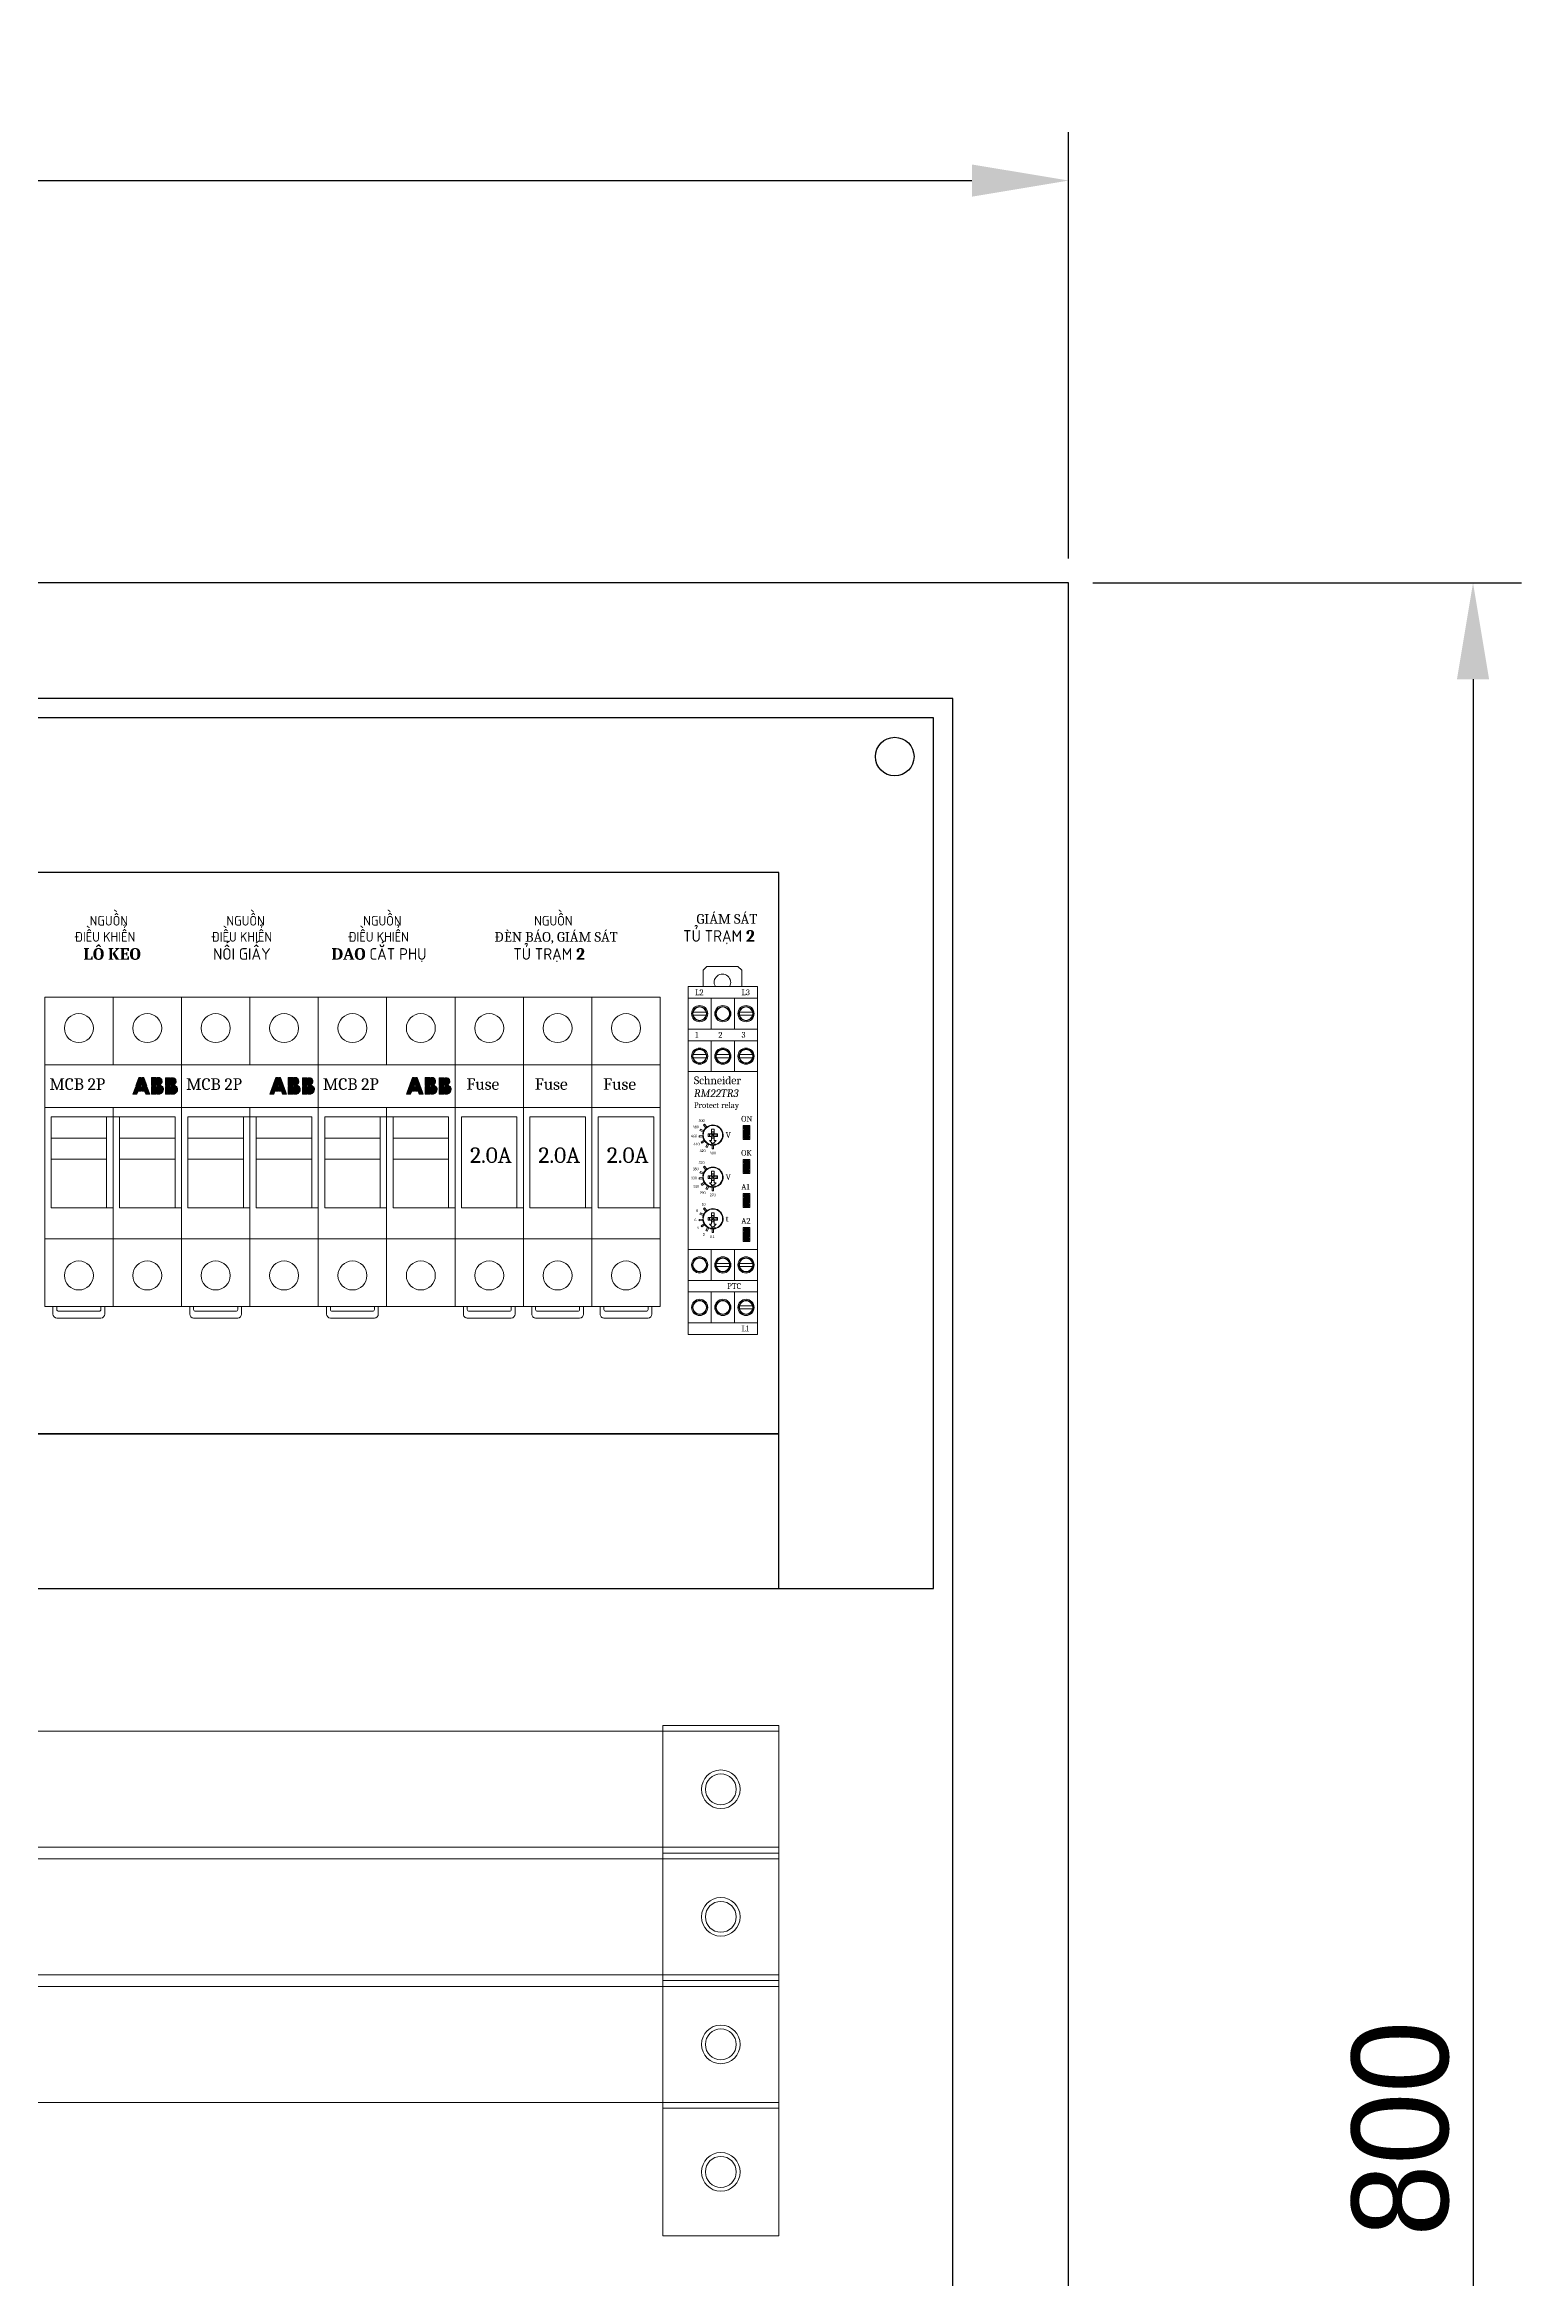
# Model space of a CAD drawing. Extents: x 223136 to 348136, y -32544 to -4064.
# Drawn here: x 240096 to 240478, y -30849 to -30271 of the extents above; entities that cross this region are included whole.
import ezdxf

# ---------------------------------------------------------------- set-up
doc = ezdxf.new("R2010")
doc.units = 0
doc.header["$LTSCALE"] = 20
doc.header["$MEASUREMENT"] = 0
for name, color, linetype, lineweight in [('busbar support', 7, 'Continuous', 13), ('EPLAN100', 7, 'Continuous', 25), ('Ghi Chu', 7, 'Continuous', 13), ('kich thuoc', 140, 'Continuous', 0)]:
    doc.layers.add(name, color=color, linetype=linetype, lineweight=lineweight)
doc.layers.add('PDF_Geometry', color=7, linetype='Continuous')
doc.layers.add('WirringDuct', color=130, linetype='Continuous')
doc.styles.add('Chu_10', font='Cambria.ttf', dxfattribs={"height": 10})
doc.dimstyles.get("Standard").update_dxf_attribs({"dimtxt": 0.18, "dimasz": 0.18, "dimexe": 0.18, "dimexo": 0.0625, "dimgap": 0.09, "dimtad": 0, "dimtih": 1, "dimtoh": 1, "dimdec": 4, "dimzin": 0, "dimdsep": 46, "dimtxsty": 'Standard', "dimcen": 0.09, "dimadec": 0, "dimazin": 0, "dimtfac": 1, "dimtdec": 4, "dimtofl": 0, "dimtmove": 0, "dimatfit": 3, "dimfxl": 0, "dimtolj": 1, "dimtzin": 0, "dimarcsym": 0})

# ---------------------------------------------------------------- blocks, each defined once
blk = doc.blocks.new('MCB-2P')
at = {"layer": 'EPLAN100', "linetype": 'Continuous', "lineweight": 13, "ltscale": 8}
for points in [[(-2967.76, 1259.82), (-2966.98, 1261.88), (-2966.48, 1261.88), (-2966.48, 1259.82)], [(-2964.97, 1259.82), (-2965.74, 1261.88), (-2966.25, 1261.88), (-2966.25, 1259.82)], [(-2963.73, 1261.88), (-2962.49, 1261.88), (-2962.49, 1259.82), (-2963.73, 1259.82)], [(-2961.13, 1259.82), (-2962.27, 1259.82), (-2962.27, 1261.88), (-2961.65, 1261.88), (-2961.42, 1261.77), (-2961.21, 1261.57), (-2961.09, 1261.36), (-2961.05, 1261.24), (-2961.01, 1260.99), (-2961.01, 1260.74), (-2961.13, 1260.46), (-2961.3, 1260.29), (-2961.42, 1260.21), (-2961.42, 1260), (-2961.3, 1259.92)], [(-2960.08, 1261.87), (-2958.84, 1261.87), (-2958.84, 1259.81), (-2960.08, 1259.81)], [(-2957.48, 1259.81), (-2958.62, 1259.81), (-2958.62, 1261.87), (-2958, 1261.87), (-2957.77, 1261.77), (-2957.57, 1261.57), (-2957.44, 1261.36), (-2957.4, 1261.24), (-2957.36, 1260.99), (-2957.36, 1260.74), (-2957.48, 1260.45), (-2957.65, 1260.29), (-2957.77, 1260.21), (-2957.77, 1260), (-2957.65, 1259.92)], [(-2968.54, 1257.57), (-2967.82, 1259.63), (-2966.48, 1259.63), (-2966.48, 1258.4), (-2967.2, 1258.4), (-2967.51, 1257.57)], [(-2964.19, 1257.57), (-2964.91, 1259.63), (-2966.25, 1259.63), (-2966.25, 1258.4), (-2965.53, 1258.4), (-2965.22, 1257.57)], [(-2963.73, 1257.57), (-2963.73, 1259.63), (-2962.49, 1259.63), (-2962.49, 1257.57)], [(-2962.27, 1259.63), (-2962.27, 1257.57), (-2961.54, 1257.57), (-2961.21, 1257.76), (-2960.97, 1258.01), (-2960.8, 1258.25), (-2960.68, 1258.5), (-2960.64, 1258.79), (-2960.64, 1259.12), (-2960.72, 1259.37), (-2960.8, 1259.53), (-2960.93, 1259.63)], [(-2960.08, 1257.57), (-2960.08, 1259.63), (-2958.84, 1259.63), (-2958.84, 1257.57)], [(-2958.62, 1259.63), (-2958.62, 1257.57), (-2957.89, 1257.57), (-2957.57, 1257.76), (-2957.32, 1258), (-2957.15, 1258.25), (-2957.03, 1258.5), (-2956.99, 1258.79), (-2956.99, 1259.12), (-2957.07, 1259.36), (-2957.15, 1259.53), (-2957.28, 1259.63)]]:
    blk.add_hatch(color=1, dxfattribs=at).paths.add_polyline_path(points, flags=0)
at = {"lineweight": 15}
for p, q in [((-2991.38, 1282.69), (-2991.38, 1202.69)), ((-2973.68, 1282.69), (-2991.38, 1282.69)), ((-2955.98, 1282.69), (-2973.68, 1282.69)), ((-2955.98, 1282.69), (-2955.98, 1202.69)), ((-2991.38, 1202.69), (-2973.68, 1202.69)), ((-2973.68, 1202.69), (-2955.98, 1202.69))]:
    blk.add_line(p, q, dxfattribs=at)
at = {"lineweight": 5}
for p, q in [((-2973.68, 1282.69), (-2973.68, 1265.19)), ((-2991.38, 1265.19), (-2973.68, 1265.19)), ((-2991.38, 1265.19), (-2973.68, 1265.19)), ((-2973.68, 1265.19), (-2955.98, 1265.19)), ((-2973.68, 1265.19), (-2955.98, 1265.19)), ((-2991.38, 1254.19), (-2973.68, 1254.19)), ((-2989.71, 1251.75), (-2989.71, 1228.19)), ((-2989.71, 1251.75), (-2957.65, 1251.75)), ((-2975.35, 1251.75), (-2975.35, 1228.19)), ((-2973.68, 1254.19), (-2973.68, 1229.19)), ((-2973.68, 1254.19), (-2955.98, 1254.19)), ((-2972.01, 1251.75), (-2972.01, 1228.19)), ((-2957.65, 1251.75), (-2957.65, 1228.19)), ((-2989.71, 1246.25), (-2975.35, 1246.25)), ((-2972.01, 1246.25), (-2957.65, 1246.25)), ((-2989.71, 1240.75), (-2975.35, 1240.75)), ((-2972.01, 1240.75), (-2957.65, 1240.75)), ((-2989.71, 1228.19), (-2973.68, 1228.19)), ((-2973.68, 1229.19), (-2973.68, 1202.69)), ((-2972.01, 1228.19), (-2955.98, 1228.19)), ((-2991.38, 1220.19), (-2973.68, 1220.19)), ((-2973.68, 1220.19), (-2955.98, 1220.19)), ((-2989.23, 1202.69), (-2989.23, 1200.69)), ((-2988.23, 1202.69), (-2988.23, 1201.93)), ((-2976.83, 1202.69), (-2976.83, 1201.93)), ((-2975.83, 1202.69), (-2975.83, 1200.69)), ((-2976.83, 1199.69), (-2988.23, 1199.69)), ((-2977.33, 1201.43), (-2987.73, 1201.43))]:
    blk.add_line(p, q, dxfattribs=at)
for centre in [(-2982.53, 1274.69), (-2964.83, 1274.69), (-2982.53, 1210.69), (-2964.83, 1210.69)]:
    blk.add_circle(centre, 3.75, dxfattribs=at)
for centre, radius, start, end in [((-2988.23, 1200.69), 1, 180, 270), ((-2987.73, 1201.93), 0.5, 180, 270), ((-2977.33, 1201.93), 0.5, 270, 0), ((-2976.83, 1200.69), 1, 270, 0)]:
    blk.add_arc(centre, radius, start, end, dxfattribs=at)
at = {"layer": 'EPLAN100', "color": 1, "linetype": 'Continuous', "lineweight": 13, "ltscale": 8}
for points in [[(-2967.76, 1259.82), (-2966.98, 1261.88), (-2966.48, 1261.88), (-2966.48, 1259.82)], [(-2964.97, 1259.82), (-2965.74, 1261.88), (-2966.25, 1261.88), (-2966.25, 1259.82)], [(-2963.73, 1261.88), (-2962.49, 1261.88), (-2962.49, 1259.82), (-2963.73, 1259.82)], [(-2961.13, 1259.82), (-2962.27, 1259.82), (-2962.27, 1261.88), (-2961.65, 1261.88), (-2961.42, 1261.77), (-2961.21, 1261.57), (-2961.09, 1261.36), (-2961.05, 1261.24), (-2961.01, 1260.99), (-2961.01, 1260.74), (-2961.13, 1260.46), (-2961.3, 1260.29), (-2961.42, 1260.21), (-2961.42, 1260), (-2961.3, 1259.92)], [(-2960.08, 1261.87), (-2958.84, 1261.87), (-2958.84, 1259.81), (-2960.08, 1259.81)], [(-2957.48, 1259.81), (-2958.62, 1259.81), (-2958.62, 1261.87), (-2958, 1261.87), (-2957.77, 1261.77), (-2957.57, 1261.57), (-2957.44, 1261.36), (-2957.4, 1261.24), (-2957.36, 1260.99), (-2957.36, 1260.74), (-2957.48, 1260.45), (-2957.65, 1260.29), (-2957.77, 1260.21), (-2957.77, 1260), (-2957.65, 1259.92)], [(-2968.54, 1257.57), (-2967.82, 1259.63), (-2966.48, 1259.63), (-2966.48, 1258.4), (-2967.2, 1258.4), (-2967.51, 1257.57)], [(-2964.19, 1257.57), (-2964.91, 1259.63), (-2966.25, 1259.63), (-2966.25, 1258.4), (-2965.53, 1258.4), (-2965.22, 1257.57)], [(-2963.73, 1257.57), (-2963.73, 1259.63), (-2962.49, 1259.63), (-2962.49, 1257.57)], [(-2962.27, 1259.63), (-2962.27, 1257.57), (-2961.54, 1257.57), (-2961.21, 1257.76), (-2960.97, 1258.01), (-2960.8, 1258.25), (-2960.68, 1258.5), (-2960.64, 1258.79), (-2960.64, 1259.12), (-2960.72, 1259.37), (-2960.8, 1259.53), (-2960.93, 1259.63)], [(-2960.08, 1257.57), (-2960.08, 1259.63), (-2958.84, 1259.63), (-2958.84, 1257.57)], [(-2958.62, 1259.63), (-2958.62, 1257.57), (-2957.89, 1257.57), (-2957.57, 1257.76), (-2957.32, 1258), (-2957.15, 1258.25), (-2957.03, 1258.5), (-2956.99, 1258.79), (-2956.99, 1259.12), (-2957.07, 1259.36), (-2957.15, 1259.53), (-2957.28, 1259.63)]]:
    blk.add_lwpolyline(points, close=True, dxfattribs=at)
at = {"lineweight": 5, "insert": (-2990.18, 1261.71), "char_height": 3, "attachment_point": 1}
blk.add_mtext_dynamic_manual_height_columns('{\\fCambria|b0|i0|c163|p18;MCB 2P}', width=32.3209, gutter_width=1, heights=[0], dxfattribs=at)
blk = doc.blocks.new('fuse20a')
at = {"lineweight": 0}
for p, q in [((0, 17.7), (28.5, 17.7)), ((0, 17.7), (0, 0)), ((17.5, 0), (17.5, 17.7)), ((17.5, 0), (17.5, 17.7)), ((28.5, 17.7), (62.5, 17.7)), ((28.5, 0), (28.5, 17.7)), ((54.5, 1.67), (54.5, 17.7)), ((60.5, 17.7), (80, 17.7)), ((62.5, 0), (62.5, 17.7)), ((80, 0), (80, 17.7)), ((30.94, 16.03), (54.5, 16.03)), ((30.94, 1.67), (30.94, 16.03)), ((80, 15.55), (82, 15.55)), ((80, 14.55), (80.76, 14.55)), ((81.26, 14.05), (81.26, 3.65)), ((83, 14.55), (83, 3.15)), ((0, 0), (28.5, 0)), ((28.5, 0), (53.5, 0)), ((30.94, 1.67), (54.5, 1.67)), ((53.5, 0), (80, 0)), ((80, 3.15), (80.76, 3.15)), ((80, 2.15), (82, 2.15))]:
    blk.add_line(p, q, dxfattribs=at)
for centre in [(8, 8.85), (72, 8.85)]:
    blk.add_circle(centre, 3.75, dxfattribs=at)
for centre, radius, start, end in [((80.76, 14.05), 0.5, 0, 90), ((82, 14.55), 1, 0, 90), ((80.76, 3.65), 0.5, 270, 0), ((82, 3.15), 1, 270, 0)]:
    blk.add_arc(centre, radius, start, end, dxfattribs=at)
at = {"lineweight": 0, "attachment_point": 1, "rotation": 90}
for s, heights, insert, char_height in [('{\\fCambria|b0|i0|c163|p18;2.0A}', [4.08], (38.86, 3.89), 4), ('{\\fCambria|b0|i0|c163|p18;Fuse}', [0], (20.96, 2.95), 3)]:
    blk.add_mtext_dynamic_manual_height_columns(s, width=13.3658, gutter_width=1, heights=heights, dxfattribs=dict(at, insert=insert, char_height=char_height))
blk = doc.blocks.new('*D64')
at = {"color": 0, "lineweight": -2, "transparency": 16777216}
for p, q in [((239760.5, -30403.75), (239760.5, -30293.45)), ((240360.5, -30403.75), (240360.5, -30293.45)), ((239785.5, -30305.95), (240335.5, -30305.95))]:
    blk.add_line(p, q, dxfattribs=at)
at = {"color": 0, "transparency": 16777216}
for points in [[(239785.5, -30301.79), (239785.5, -30310.12), (239760.5, -30305.95)], [(240335.5, -30301.79), (240335.5, -30310.12), (240360.5, -30305.95)]]:
    blk.add_solid(points, dxfattribs=at)
at = {"layer": 'Defpoints', "color": 0, "transparency": 16777216}
for p in [(240360.5, -30305.95), (239760.5, -30410), (240360.5, -30410)]:
    blk.add_point(p, dxfattribs=at)
at = {"color": 0, "transparency": 16777216, "insert": (240060.5, -30287.2), "char_height": 25, "attachment_point": 5}
blk.add_mtext('600', dxfattribs=at)
blk = doc.blocks.new('*D65')
at = {"color": 0, "lineweight": -2, "transparency": 16777216}
for p, q in [((240366.75, -30410), (240477.67, -30410)), ((240465.17, -30435), (240465.17, -31185)), ((240366.75, -31210), (240477.67, -31210))]:
    blk.add_line(p, q, dxfattribs=at)
at = {"color": 0, "transparency": 16777216}
for points in [[(240461, -30435), (240469.33, -30435), (240465.17, -30410)], [(240461, -31185), (240469.33, -31185), (240465.17, -31210)]]:
    blk.add_solid(points, dxfattribs=at)
at = {"layer": 'Defpoints', "color": 0, "transparency": 16777216}
for p in [(240360.5, -30410), (240360.5, -31210), (240465.17, -31210)]:
    blk.add_point(p, dxfattribs=at)
at = {"color": 0, "transparency": 16777216, "insert": (240446.42, -30810), "char_height": 25, "attachment_point": 5, "rotation": 90}
blk.add_mtext('800', dxfattribs=at)
blk = doc.blocks.new('CT2-30_T')
at = {"lineweight": 5}
for p, q in [((33, 0), (33, -30)), ((66, 0), (66, -30)), ((99, 0), (99, -30))]:
    blk.add_line(p, q, dxfattribs=at)
blk.add_lwpolyline([(0, -30), (132, -30), (132, 0), (0, 0)], close=True, dxfattribs=at)
for centre, radius in [((16.5, -15), 5), ((16.5, -15), 4), ((49.5, -15), 5), ((49.5, -15), 4), ((82.5, -15), 5), ((82.5, -15), 4), ((115.5, -15), 5), ((115.5, -15), 4)]:
    blk.add_circle(centre, radius, dxfattribs=at)

msp = doc.modelspace()

# ---------------------------------------------------------------- hatches: boundary and pattern name
at = {"lineweight": 5, "true_color": 0xcd2027}
h = msp.add_hatch(color=242, dxfattribs=at)
h.dxf.hatch_style = 1
h.paths.add_polyline_path([(240277.738, -30550.653), (240276.535, -30550.653), (240276.535, -30551.195), (240277.738, -30552.902)])
at = {"lineweight": 5}
h = msp.add_hatch(color=7, dxfattribs=at)
h.dxf.hatch_style = 1
h.paths.add_polyline_path([(240277.738, -30553.833), (240277.738, -30553.291), (240276.535, -30551.584), (240276.535, -30553.833)])
at = {"lineweight": 5, "true_color": 0xcd2027}
h = msp.add_hatch(color=242, dxfattribs=at)
h.dxf.hatch_style = 1
h.paths.add_polyline_path([(240277.738, -30559.453), (240276.535, -30559.453), (240276.535, -30559.995), (240277.738, -30561.702)])
at = {"lineweight": 5}
h = msp.add_hatch(color=7, dxfattribs=at)
h.dxf.hatch_style = 1
h.paths.add_polyline_path([(240277.738, -30562.633), (240277.738, -30562.091), (240276.535, -30560.384), (240276.535, -30562.633)])
at = {"lineweight": 5, "true_color": 0xcd2027}
h = msp.add_hatch(color=242, dxfattribs=at)
h.dxf.hatch_style = 1
h.paths.add_polyline_path([(240277.738, -30568.253), (240276.535, -30568.253), (240276.535, -30568.795), (240277.738, -30570.502)])
at = {"lineweight": 5}
h = msp.add_hatch(color=7, dxfattribs=at)
h.dxf.hatch_style = 1
h.paths.add_polyline_path([(240277.738, -30571.433), (240277.738, -30570.891), (240276.535, -30569.184), (240276.535, -30571.433)])
at = {"lineweight": 5, "true_color": 0xcd2027}
h = msp.add_hatch(color=242, dxfattribs=at)
h.dxf.hatch_style = 1
h.paths.add_polyline_path([(240277.738, -30577.053), (240276.535, -30577.053), (240276.535, -30577.595), (240277.738, -30579.302)])
at = {"lineweight": 5}
h = msp.add_hatch(color=7, dxfattribs=at)
h.dxf.hatch_style = 1
h.paths.add_polyline_path([(240277.738, -30580.233), (240277.738, -30579.691), (240276.535, -30577.984), (240276.535, -30580.233)])

# ---------------------------------------------------------------- linework, layer by layer
at = {"linetype": 'ByBlock', "lineweight": 5}
for p, q in [((240262.02, -30514.506), (240280.02, -30514.506)), ((240262.02, -30517.506), (240280.02, -30517.506)), ((240268.02, -30525.506), (240268.02, -30517.506)), ((240274.02, -30525.506), (240274.02, -30517.506)), ((240262.02, -30525.506), (240280.02, -30525.506)), ((240262.02, -30528.506), (240280.02, -30528.506)), ((240268.02, -30536.506), (240268.02, -30528.506)), ((240274.02, -30536.506), (240274.02, -30528.506)), ((240280.02, -30536.506), (240280.02, -30528.506)), ((240280.02, -30536.506), (240280.02, -30528.506)), ((240262.02, -30536.506), (240280.02, -30536.506)), ((240262.02, -30582.506), (240280.02, -30582.506)), ((240268.02, -30582.506), (240268.02, -30590.506)), ((240274.02, -30582.506), (240274.02, -30590.506)), ((240280.02, -30582.506), (240280.02, -30590.506)), ((240280.02, -30582.506), (240280.02, -30590.506)), ((240262.02, -30590.506), (240280.02, -30590.506)), ((240262.02, -30593.506), (240280.02, -30593.506)), ((240268.02, -30593.506), (240268.02, -30601.506)), ((240274.02, -30593.506), (240274.02, -30601.506)), ((240262.02, -30601.506), (240280.02, -30601.506)), ((240262.02, -30604.506), (240280.02, -30604.506))]:
    msp.add_line(p, q, dxfattribs=at)
at = {"color": 242, "true_color": 0xcd2027}
for points in [[(239760.5, -31210), (240360.5, -31210), (240360.5, -30410), (239760.5, -30410)], [(239790.5, -31180), (240330.5, -31180), (240330.5, -30440), (239790.5, -30440)]]:
    msp.add_lwpolyline(points, close=True, dxfattribs=at)
at = {"linetype": 'ByBlock', "lineweight": 5}
msp.add_lwpolyline([(240262.02, -30604.506), (240280.02, -30604.506), (240280.02, -30514.506), (240262.02, -30514.506)], close=True, dxfattribs=at)
at = {"linetype": 'ByBlock'}
msp.add_lwpolyline([(239835.5, -30670.201), (240285.5, -30670.201), (240285.5, -30630.201), (239835.5, -30630.201)], close=True, dxfattribs=at)
msp.add_circle((240315.5, -30455), 5)
at = {"layer": 'busbar support', "color": 1, "lineweight": 5, "ltscale": 0.6}
msp.add_lwpolyline([(239835.5, -30737.183), (240285.5, -30737.183), (240285.5, -30707.183), (239835.5, -30707.183)], close=True, dxfattribs=at)
at = {"layer": 'busbar support', "color": 2, "lineweight": 5, "ltscale": 0.6}
msp.add_lwpolyline([(239835.5, -30770.183), (240285.5, -30770.183), (240285.5, -30740.183), (239835.5, -30740.183)], close=True, dxfattribs=at)
at = {"layer": 'busbar support', "color": 5, "lineweight": 5, "ltscale": 0.6}
msp.add_lwpolyline([(239835.5, -30803.183), (240285.5, -30803.183), (240285.5, -30773.183), (239835.5, -30773.183)], close=True, dxfattribs=at)
at = {"layer": 'Ghi Chu', "color": 2, "linetype": 'Continuous', "lineweight": 5}
for p, q in [((240265.916, -30510.253), (240266.906, -30509.264)), ((240266.906, -30509.264), (240274.924, -30509.264)), ((240274.924, -30509.264), (240275.913, -30510.253)), ((240265.916, -30514.506), (240265.916, -30510.253)), ((240275.913, -30510.253), (240275.913, -30514.506))]:
    msp.add_line(p, q, dxfattribs=at)
at = {"layer": 'Ghi Chu', "color": 4, "linetype": 'Continuous', "lineweight": 5, "ltscale": 0.6}
for points in [[(240266.036, -30550.32), (240266.305, -30550.081), (240266.902, -30550.798), (240266.872, -30550.828), (240266.813, -30550.858), (240266.783, -30550.888), (240266.753, -30550.918), (240266.723, -30550.948), (240266.693, -30550.978), (240266.663, -30551.008), (240266.633, -30551.037)], [(240265.08, -30551.754), (240265.229, -30551.426), (240266.096, -30551.784), (240266.066, -30551.814), (240266.036, -30551.874), (240266.036, -30551.904), (240266.006, -30551.934), (240266.006, -30551.964), (240265.976, -30552.023), (240265.976, -30552.053), (240265.947, -30552.083)], [(240265.588, -30555.04), (240265.408, -30554.771), (240266.186, -30554.233), (240266.215, -30554.293), (240266.215, -30554.323), (240266.245, -30554.353), (240266.305, -30554.413), (240266.335, -30554.472), (240266.335, -30554.502), (240266.365, -30554.533)], [(240266.932, -30556.145), (240266.633, -30555.966), (240267.081, -30555.159), (240267.111, -30555.189), (240267.142, -30555.189), (240267.171, -30555.219), (240267.231, -30555.249), (240267.261, -30555.249), (240267.29, -30555.279), (240267.32, -30555.309), (240267.381, -30555.309)], [(240267.261, -30552.591), (240267.978, -30552.591), (240268.007, -30552.561), (240268.037, -30552.561), (240268.067, -30552.531), (240268.067, -30552.501), (240268.097, -30552.472), (240268.097, -30551.396), (240268.784, -30551.396), (240268.784, -30552.441), (240268.813, -30552.472), (240268.813, -30552.501), (240268.844, -30552.531), (240268.874, -30552.561), (240268.903, -30552.561), (240268.934, -30552.591), (240269.62, -30552.591), (240269.62, -30553.248), (240268.934, -30553.248), (240268.903, -30553.278), (240268.874, -30553.278), (240268.844, -30553.307), (240268.813, -30553.337), (240268.813, -30553.367), (240268.784, -30553.397), (240268.784, -30554.353), (240269.292, -30554.353), (240268.455, -30555.159), (240267.589, -30554.353), (240268.097, -30554.353), (240268.097, -30553.367), (240268.067, -30553.337), (240268.067, -30553.307), (240268.037, -30553.278), (240268.007, -30553.278), (240267.978, -30553.248), (240267.261, -30553.248)], [(240268.246, -30553.009), (240268.246, -30552.83), (240267.589, -30552.591), (240267.589, -30553.248)], [(240268.097, -30552.083), (240268.784, -30552.083), (240268.516, -30552.71), (240268.366, -30552.71)], [(240268.784, -30553.756), (240268.097, -30553.756), (240268.366, -30553.128), (240268.516, -30553.128)], [(240268.605, -30556.474), (240268.276, -30556.474), (240268.276, -30555.548), (240268.605, -30555.548)], [(240269.292, -30552.591), (240268.635, -30552.83), (240268.665, -30552.919), (240268.635, -30553.009), (240269.292, -30553.248)], [(240266.036, -30561.21), (240266.305, -30560.971), (240266.902, -30561.688), (240266.872, -30561.718), (240266.813, -30561.748), (240266.783, -30561.778), (240266.753, -30561.808), (240266.723, -30561.838), (240266.693, -30561.868), (240266.663, -30561.898), (240266.633, -30561.927)], [(240265.08, -30562.644), (240265.229, -30562.316), (240266.096, -30562.674), (240266.066, -30562.704), (240266.036, -30562.764), (240266.036, -30562.794), (240266.006, -30562.824), (240266.006, -30562.854), (240265.976, -30562.913), (240265.976, -30562.943), (240265.947, -30562.973)], [(240265.588, -30565.93), (240265.408, -30565.661), (240266.186, -30565.123), (240266.215, -30565.183), (240266.215, -30565.213), (240266.245, -30565.243), (240266.305, -30565.303), (240266.335, -30565.362), (240266.335, -30565.392), (240266.365, -30565.423)], [(240266.932, -30567.035), (240266.633, -30566.856), (240267.081, -30566.049), (240267.111, -30566.079), (240267.142, -30566.079), (240267.171, -30566.109), (240267.231, -30566.139), (240267.261, -30566.139), (240267.29, -30566.169), (240267.32, -30566.199), (240267.381, -30566.199)], [(240267.261, -30563.481), (240267.978, -30563.481), (240268.007, -30563.451), (240268.037, -30563.451), (240268.067, -30563.421), (240268.067, -30563.391), (240268.097, -30563.362), (240268.097, -30562.286), (240268.784, -30562.286), (240268.784, -30563.331), (240268.813, -30563.362), (240268.813, -30563.391), (240268.844, -30563.421), (240268.874, -30563.451), (240268.903, -30563.451), (240268.934, -30563.481), (240269.62, -30563.481), (240269.62, -30564.138), (240268.934, -30564.138), (240268.903, -30564.168), (240268.874, -30564.168), (240268.844, -30564.197), (240268.813, -30564.227), (240268.813, -30564.257), (240268.784, -30564.287), (240268.784, -30565.243), (240269.292, -30565.243), (240268.455, -30566.049), (240267.589, -30565.243), (240268.097, -30565.243), (240268.097, -30564.257), (240268.067, -30564.227), (240268.067, -30564.197), (240268.037, -30564.168), (240268.007, -30564.168), (240267.978, -30564.138), (240267.261, -30564.138)], [(240268.246, -30563.899), (240268.246, -30563.72), (240267.589, -30563.481), (240267.589, -30564.138)], [(240268.097, -30562.973), (240268.784, -30562.973), (240268.516, -30563.6), (240268.366, -30563.6)], [(240268.784, -30564.646), (240268.097, -30564.646), (240268.366, -30564.018), (240268.516, -30564.018)], [(240268.605, -30567.364), (240268.276, -30567.364), (240268.276, -30566.438), (240268.605, -30566.438)], [(240269.292, -30563.481), (240268.635, -30563.72), (240268.665, -30563.809), (240268.635, -30563.899), (240269.292, -30564.138)], [(240265.083, -30573.402), (240265.233, -30573.074), (240266.099, -30573.432), (240266.069, -30573.462), (240266.039, -30573.521), (240266.039, -30573.551), (240266.01, -30573.581), (240266.01, -30573.612), (240265.98, -30573.671), (240265.98, -30573.701), (240265.95, -30573.731)], [(240266.039, -30571.968), (240266.308, -30571.729), (240266.906, -30572.446), (240266.875, -30572.476), (240266.816, -30572.506), (240266.786, -30572.536), (240266.757, -30572.566), (240266.726, -30572.595), (240266.696, -30572.625), (240266.666, -30572.655), (240266.636, -30572.685)], [(240267.264, -30574.239), (240267.981, -30574.239), (240268.01, -30574.209), (240268.041, -30574.209), (240268.07, -30574.179), (240268.07, -30574.149), (240268.101, -30574.119), (240268.101, -30573.044), (240268.787, -30573.044), (240268.787, -30574.089), (240268.817, -30574.119), (240268.817, -30574.149), (240268.847, -30574.179), (240268.877, -30574.209), (240268.906, -30574.209), (240268.937, -30574.239), (240269.623, -30574.239), (240269.623, -30574.896), (240268.937, -30574.896), (240268.906, -30574.926), (240268.877, -30574.926), (240268.847, -30574.955), (240268.817, -30574.985), (240268.817, -30575.015), (240268.787, -30575.045), (240268.787, -30576.001), (240269.295, -30576.001), (240268.459, -30576.807), (240267.592, -30576.001), (240268.101, -30576.001), (240268.101, -30575.015), (240268.07, -30574.985), (240268.07, -30574.955), (240268.041, -30574.926), (240268.01, -30574.926), (240267.981, -30574.896), (240267.264, -30574.896)], [(240268.101, -30573.731), (240268.787, -30573.731), (240268.519, -30574.358), (240268.369, -30574.358)], [(240265.591, -30576.688), (240265.412, -30576.419), (240266.189, -30575.881), (240266.218, -30575.941), (240266.218, -30575.971), (240266.248, -30576.001), (240266.308, -30576.061), (240266.338, -30576.12), (240266.338, -30576.15), (240266.368, -30576.18)], [(240266.936, -30577.793), (240266.636, -30577.614), (240267.085, -30576.807), (240267.115, -30576.837), (240267.145, -30576.837), (240267.174, -30576.867), (240267.234, -30576.897), (240267.264, -30576.897), (240267.294, -30576.927), (240267.324, -30576.956), (240267.384, -30576.956)], [(240268.25, -30574.656), (240268.25, -30574.477), (240267.592, -30574.239), (240267.592, -30574.896)], [(240268.787, -30575.403), (240268.101, -30575.403), (240268.369, -30574.776), (240268.519, -30574.776)], [(240268.608, -30578.122), (240268.28, -30578.122), (240268.28, -30577.196), (240268.608, -30577.196)], [(240269.295, -30574.239), (240268.638, -30574.477), (240268.668, -30574.567), (240268.638, -30574.656), (240269.295, -30574.896)]]:
    msp.add_lwpolyline(points, close=True, dxfattribs=at)
for points in [[(240265.826, -30553.188), (240265.826, -30553.188), (240265.857, -30553.248), (240265.857, -30553.367), (240264.931, -30553.457), (240264.901, -30553.128), (240265.826, -30553.039)], [(240265.826, -30552.68), (240265.857, -30552.561), (240265.857, -30552.441), (240265.887, -30552.322), (240265.916, -30552.202), (240265.947, -30552.083)], [(240266.186, -30554.233), (240266.126, -30554.144), (240266.066, -30554.024), (240266.036, -30553.935), (240265.976, -30553.815), (240265.947, -30553.695), (240265.916, -30553.607), (240265.857, -30553.367)], [(240266.096, -30551.784), (240266.126, -30551.665), (240266.186, -30551.575), (240266.245, -30551.485), (240266.335, -30551.366), (240266.394, -30551.276), (240266.484, -30551.187), (240266.544, -30551.097), (240266.633, -30551.037)], [(240267.081, -30555.159), (240266.962, -30555.1), (240266.872, -30555.01), (240266.783, -30554.951), (240266.693, -30554.861), (240266.604, -30554.801), (240266.514, -30554.712), (240266.454, -30554.621), (240266.365, -30554.533)], [(240268.276, -30555.548), (240268.157, -30555.518), (240268.037, -30555.518), (240267.918, -30555.488), (240267.799, -30555.459), (240267.709, -30555.428), (240267.589, -30555.398), (240267.47, -30555.368), (240267.381, -30555.309)], [(240268.246, -30552.83), (240268.336, -30552.74), (240268.366, -30552.71)], [(240268.366, -30553.128), (240268.306, -30553.069), (240268.276, -30553.039), (240268.246, -30553.009)], [(240268.516, -30552.71), (240268.605, -30552.77), (240268.635, -30552.8), (240268.635, -30552.83)], [(240268.635, -30553.009), (240268.605, -30553.069), (240268.575, -30553.098), (240268.516, -30553.128)], [(240266.096, -30562.674), (240266.126, -30562.555), (240266.186, -30562.465), (240266.245, -30562.375), (240266.335, -30562.256), (240266.394, -30562.166), (240266.484, -30562.077), (240266.544, -30561.987), (240266.633, -30561.927)], [(240265.826, -30564.078), (240265.826, -30564.078), (240265.857, -30564.138), (240265.857, -30564.257), (240264.931, -30564.347), (240264.901, -30564.018), (240265.826, -30563.929)], [(240265.826, -30563.571), (240265.857, -30563.451), (240265.857, -30563.331), (240265.887, -30563.212), (240265.916, -30563.092), (240265.947, -30562.973)], [(240266.186, -30565.123), (240266.126, -30565.034), (240266.066, -30564.914), (240266.036, -30564.825), (240265.976, -30564.705), (240265.947, -30564.585), (240265.916, -30564.497), (240265.857, -30564.257)], [(240267.081, -30566.049), (240266.962, -30565.99), (240266.872, -30565.9), (240266.783, -30565.841), (240266.693, -30565.751), (240266.604, -30565.691), (240266.514, -30565.602), (240266.454, -30565.511), (240266.365, -30565.423)], [(240268.276, -30566.438), (240268.157, -30566.408), (240268.037, -30566.408), (240267.918, -30566.378), (240267.799, -30566.349), (240267.709, -30566.318), (240267.589, -30566.288), (240267.47, -30566.258), (240267.381, -30566.199)], [(240268.246, -30563.72), (240268.336, -30563.63), (240268.366, -30563.6)], [(240268.366, -30564.018), (240268.306, -30563.959), (240268.276, -30563.929), (240268.246, -30563.899)], [(240268.516, -30563.6), (240268.605, -30563.66), (240268.635, -30563.69), (240268.635, -30563.72)], [(240268.635, -30563.899), (240268.605, -30563.959), (240268.575, -30563.988), (240268.516, -30564.018)], [(240265.83, -30574.328), (240265.86, -30574.209), (240265.86, -30574.089), (240265.89, -30573.969), (240265.919, -30573.85), (240265.95, -30573.731)], [(240266.099, -30573.432), (240266.129, -30573.313), (240266.189, -30573.223), (240266.248, -30573.133), (240266.338, -30573.014), (240266.398, -30572.924), (240266.487, -30572.835), (240266.547, -30572.745), (240266.636, -30572.685)], [(240265.83, -30574.836), (240265.83, -30574.836), (240265.86, -30574.896), (240265.86, -30575.015), (240264.934, -30575.105), (240264.905, -30574.776), (240265.83, -30574.687)], [(240266.189, -30575.881), (240266.129, -30575.792), (240266.069, -30575.672), (240266.039, -30575.582), (240265.98, -30575.463), (240265.95, -30575.343), (240265.919, -30575.254), (240265.86, -30575.015)], [(240267.085, -30576.807), (240266.965, -30576.748), (240266.875, -30576.658), (240266.786, -30576.599), (240266.696, -30576.509), (240266.607, -30576.449), (240266.517, -30576.359), (240266.457, -30576.269), (240266.368, -30576.18)], [(240268.28, -30577.196), (240268.16, -30577.166), (240268.041, -30577.166), (240267.921, -30577.136), (240267.802, -30577.106), (240267.712, -30577.076), (240267.592, -30577.046), (240267.473, -30577.016), (240267.384, -30576.956)], [(240268.25, -30574.477), (240268.339, -30574.388), (240268.369, -30574.358)], [(240268.369, -30574.776), (240268.309, -30574.716), (240268.28, -30574.687), (240268.25, -30574.656)], [(240268.519, -30574.358), (240268.608, -30574.418), (240268.638, -30574.448), (240268.638, -30574.477)], [(240268.638, -30574.656), (240268.608, -30574.716), (240268.578, -30574.746), (240268.519, -30574.776)]]:
    msp.add_lwpolyline(points, dxfattribs=at)
at = {"layer": 'Ghi Chu', "color": 1, "linetype": 'Continuous', "lineweight": 5, "ltscale": 0.6}
for centre in [(240265.02, -30521.506), (240271.02, -30521.506), (240277.02, -30521.506), (240265.02, -30532.506), (240271.02, -30532.506), (240277.02, -30532.506), (240265.02, -30586.506), (240271.02, -30586.506), (240277.02, -30586.506), (240265.02, -30597.506), (240271.02, -30597.506), (240277.02, -30597.506)]:
    msp.add_circle(centre, 1.867, dxfattribs=at)
at = {"layer": 'Ghi Chu', "color": 4, "linetype": 'Continuous', "lineweight": 5, "ltscale": 0.6}
for centre in [(240268.451, -30552.918), (240268.451, -30563.808), (240268.454, -30574.566)]:
    msp.add_circle(centre, 2.508, dxfattribs=at)
at = {"layer": 'Ghi Chu', "linetype": 'Continuous', "lineweight": 5, "ltscale": 0.6}
msp.add_arc((240270.916, -30513.416), 2.137, 329.325107, 210.674893, dxfattribs=at)
at = {"layer": 'Ghi Chu', "color": 1, "linetype": 'Continuous', "lineweight": 5, "ltscale": 0.6}
for centre, start, end in [((240265.02, -30521.506), 13.235981, 166.764019), ((240271.02, -30521.506), 13.235981, 166.764019), ((240277.02, -30521.506), 13.235981, 166.764019), ((240265.02, -30521.506), 193.220719, 346.779281), ((240271.02, -30521.506), 193.220719, 346.779281), ((240277.02, -30521.506), 193.220719, 346.779281), ((240265.02, -30532.506), 13.235981, 166.764019), ((240265.02, -30532.506), 193.220719, 346.779281), ((240271.02, -30532.506), 13.235981, 166.764019), ((240271.02, -30532.506), 193.220719, 346.779281), ((240277.02, -30532.506), 13.235981, 166.764019), ((240277.02, -30532.506), 193.220719, 346.779281), ((240265.02, -30586.506), 13.220719, 166.779281), ((240271.02, -30586.506), 13.220719, 166.779281), ((240277.02, -30586.506), 13.220719, 166.779281), ((240265.02, -30586.506), 193.235981, 346.764019), ((240271.02, -30586.506), 193.235981, 346.764019), ((240277.02, -30586.506), 193.235981, 346.764019), ((240265.02, -30597.506), 13.220719, 166.779281), ((240271.02, -30597.506), 13.220719, 166.779281), ((240277.02, -30597.506), 13.220719, 166.779281), ((240265.02, -30597.506), 193.235981, 346.764019), ((240271.02, -30597.506), 193.235981, 346.764019), ((240277.02, -30597.506), 193.235981, 346.764019)]:
    msp.add_arc(centre, 1.73, start, end, dxfattribs=at)
at = {"layer": 'Ghi Chu', "color": 4, "linetype": 'Continuous', "lineweight": 5, "ltscale": 0.6}
for centre in [(240268.447, -30552.921), (240268.447, -30563.811), (240268.451, -30574.569)]:
    msp.add_arc(centre, 2.631, 273.431293, 126.050254, dxfattribs=at)
for points in [[(240268.107, -30555.09), (240268.107, -30555.306), (240268.265, -30555.477), (240268.47, -30555.515)], [(240268.597, -30555.521), (240268.817, -30555.496), (240268.989, -30555.316), (240268.989, -30555.09)], [(240268.107, -30565.98), (240268.107, -30566.196), (240268.265, -30566.367), (240268.47, -30566.405)], [(240268.597, -30566.411), (240268.817, -30566.386), (240268.989, -30566.206), (240268.989, -30565.98)], [(240268.111, -30576.738), (240268.111, -30576.954), (240268.268, -30577.125), (240268.473, -30577.163)], [(240268.601, -30577.169), (240268.82, -30577.143), (240268.993, -30576.964), (240268.993, -30576.738)]]:
    msp.add_open_spline(points, degree=3, dxfattribs=at)
at = {"layer": 'kich thuoc', "color": 1, "lineweight": 5}
for p, q in [((240263.337, -30521.11), (240266.704, -30521.11)), ((240275.337, -30521.11), (240278.704, -30521.11)), ((240263.337, -30521.901), (240266.704, -30521.901)), ((240275.337, -30521.901), (240278.704, -30521.901)), ((240263.337, -30532.11), (240266.704, -30532.11)), ((240263.337, -30532.901), (240266.704, -30532.901)), ((240269.337, -30532.11), (240272.704, -30532.11)), ((240269.337, -30532.901), (240272.704, -30532.901)), ((240275.337, -30532.11), (240278.704, -30532.11)), ((240275.337, -30532.901), (240278.704, -30532.901)), ((240269.337, -30586.11), (240272.704, -30586.11)), ((240269.337, -30586.902), (240272.704, -30586.902)), ((240275.337, -30586.11), (240278.704, -30586.11)), ((240275.337, -30586.902), (240278.704, -30586.902)), ((240275.337, -30597.11), (240278.704, -30597.11)), ((240275.337, -30597.902), (240278.704, -30597.902))]:
    msp.add_line(p, q, dxfattribs=at)
at = {"layer": 'kich thuoc'}
msp.add_lwpolyline([(240262.02, -30536.506), (240280.02, -30536.506), (240280.02, -30582.506), (240262.02, -30582.506)], close=True, dxfattribs=at)
at = {"layer": 'kich thuoc', "lineweight": 5}
for centre in [(240265.02, -30521.506), (240271.02, -30521.506), (240277.02, -30521.506), (240265.02, -30532.506), (240271.02, -30532.506), (240277.02, -30532.506), (240265.02, -30586.506), (240271.02, -30586.506), (240277.02, -30586.506), (240265.02, -30597.506), (240271.02, -30597.506), (240277.02, -30597.506)]:
    msp.add_circle(centre, 2.1, dxfattribs=at)
at = {"layer": 'kich thuoc', "color": 1, "lineweight": 5}
for centre in [(240265.02, -30521.506), (240271.02, -30521.506), (240277.02, -30521.506), (240265.02, -30532.506), (240271.02, -30532.506), (240277.02, -30532.506), (240265.02, -30586.506), (240271.02, -30586.506), (240277.02, -30586.506), (240265.02, -30597.506), (240271.02, -30597.506), (240277.02, -30597.506)]:
    msp.add_circle(centre, 1.73, dxfattribs=at)
at = {"layer": 'PDF_Geometry', "color": 40, "lineweight": 5}
for points in [[(240277.97, -30550.419), (240277.97, -30554.066), (240276.302, -30554.066), (240276.302, -30550.419)], [(240277.738, -30552.902), (240277.738, -30550.653), (240276.535, -30550.653), (240276.535, -30551.195)], [(240276.535, -30551.584), (240276.535, -30553.833), (240277.738, -30553.833), (240277.738, -30553.291)], [(240277.97, -30559.219), (240277.97, -30562.866), (240276.302, -30562.866), (240276.302, -30559.219)], [(240277.738, -30561.702), (240277.738, -30559.453), (240276.535, -30559.453), (240276.535, -30559.995)], [(240276.535, -30560.384), (240276.535, -30562.633), (240277.738, -30562.633), (240277.738, -30562.091)], [(240277.97, -30568.019), (240277.97, -30571.666), (240276.302, -30571.666), (240276.302, -30568.019)], [(240277.738, -30570.502), (240277.738, -30568.253), (240276.535, -30568.253), (240276.535, -30568.795)], [(240276.535, -30569.184), (240276.535, -30571.433), (240277.738, -30571.433), (240277.738, -30570.891)], [(240277.97, -30576.819), (240277.97, -30580.466), (240276.302, -30580.466), (240276.302, -30576.819)], [(240277.738, -30579.302), (240277.738, -30577.053), (240276.535, -30577.053), (240276.535, -30577.595)], [(240276.535, -30577.984), (240276.535, -30580.233), (240277.738, -30580.233), (240277.738, -30579.691)]]:
    msp.add_lwpolyline(points, close=True, dxfattribs=at)
at = {"layer": 'WirringDuct'}
for points in [[(239795.5, -30670.201), (240325.5, -30670.201), (240325.5, -30445), (239795.5, -30445)], [(239835.5, -30630.201), (240285.5, -30630.201), (240285.5, -30485), (239835.5, -30485)]]:
    msp.add_lwpolyline(points, close=True, dxfattribs=at)

# ---------------------------------------------------------------- block references
at = {"lineweight": 5}
for p in [(243086.889, -31799.937), (243122.289, -31799.937), (243157.689, -31799.937)]:
    msp.add_blockref('MCB-2P', p, dxfattribs=at)
at = {"color": 1, "lineweight": 5, "rotation": 270}
for p in [(240201.71, -30517.247), (240219.41, -30517.247), (240237.11, -30517.247)]:
    msp.add_blockref('fuse20a', p, dxfattribs=at)
at = {"lineweight": 5, "rotation": 270}
msp.add_blockref('CT2-30_T', (240285.5, -30705.683), dxfattribs=at)

# ---------------------------------------------------------------- texts
at = {"linetype": 'ByBlock', "char_height": 4, "attachment_point": 1}
for s, insert in [('\\pi11.78814;{\\fCambria|b0|i0|c0|p18;\\H0.625x;NGUỒN\\P\\pi7.91866;ĐIỀU KHIỂN\\H1.6x;\\P\\pi10.21106;\\fCambria|b1|i0|c0|p18;\\H0.75x;LÔ KEO}', (240095.354, -30496.218)), ('\\pi11.78814;{\\fCambria|b0|i0|c0|p18;\\H0.625x;NGUỒN\\P\\pi7.91866;ĐIỀU KHIỂN\\H1.6x;\\P\\pi8.34262;\\fCambria|b1|i0|c0|p18;\\H0.75x;NỐI GIẤY}', (240130.754, -30496.218)), ('\\pi11.78814;{\\fCambria|b0|i0|c0|p18;\\H0.625x;NGUỒN\\P\\pi7.91866;ĐIỀU KHIỂN\\H1.6x;\\P\\pi3.57695;\\fCambria|b1|i0|c0|p18;\\H0.75x;DAO CẮT PHỤ}', (240166.154, -30496.218)), ('\\pi11.78814;{\\fCambria|b0|i0|c0|p18;\\H0.625x;NGUỒN\\P\\pi1.5175;ĐÈN BÁO, GIÁM SÁT\\H1.6x;\\P\\pi6.37906;\\fCambria|b1|i0|c0|p18;\\H0.75x;TỦ TRẠM 2}', (240210.404, -30496.218)), ('\\pi9.83575;{\\fCambria|b0|i0|c0|p18;\\H0.625x;GIÁM SÁT\\H1.6x;\\P\\pi6.37906;\\fCambria|b1|i0|c0|p18;\\H0.75x;TỦ TRẠM 2}', (240254.364, -30495.73))]:
    msp.add_mtext_dynamic_manual_height_columns(s, width=35.29966, gutter_width=1, heights=[17.488], dxfattribs=dict(at, insert=insert))
at = {"lineweight": 5, "attachment_point": 1, "style": 'Chu_10'}
for s, width, gutter_width, heights, insert, char_height in [('L2', 1.65, 55, [0], (240263.849, -30515.22), 1.5), ('L3', 1.65, 55, [0], (240275.849, -30515.22), 1.5), ('1', 1.65, 55, [0], (240263.849, -30526.22), 1.5), ('2', 1.65, 55, [0], (240269.849, -30526.22), 1.5), ('3', 1.65, 55, [0], (240275.849, -30526.22), 1.5), ('{\\C7;Schneider\\P\\fCambria|b0|i1|c163|p18;RM22TR3\\fCambria|b0|i0|c163|p18;\\H0.75x;\\PProtect relay}', 15.6257, 50, [0], (240263.533, -30537.746), 2), ('480', 1.65, 55, [0], (240263.254, -30550.439), 0.7), ('500', 1.65, 55, [0], (240264.756, -30548.83), 0.7), ('ON', 1.65, 55, [0], (240275.766, -30547.955), 1.5), ('460', 1.65, 55, [0], (240262.806, -30552.811), 0.7), ('440', 1.65, 55, [0], (240263.442, -30554.91), 0.7), ('V', 1.65, 55, [0], (240271.754, -30552.153), 1.5), ('350', 1.65, 55, [0], (240263.254, -30561.329), 0.7), ('370', 1.65, 55, [0], (240264.756, -30559.72), 0.7), ('420', 1.65, 55, [0], (240265.032, -30556.615), 0.7), ('400', 1.65, 55, [0], (240267.647, -30557.172), 0.7), ('OK', 1.65, 55, [0], (240275.766, -30556.755), 1.5), ('330', 1.65, 55, [0], (240262.806, -30563.701), 0.7), ('310', 1.65, 55, [0], (240263.442, -30565.8), 0.7), ('290', 1.65, 55, [0], (240265.032, -30567.505), 0.7), ('V', 1.65, 55, [0], (240271.757, -30563.043), 1.5), ('A1', 1.65, 55, [0], (240275.766, -30565.555), 1.5), ('8', 1.65, 55, [0], (240264.115, -30572.087), 0.7), ('10', 1.65, 55, [0], (240265.617, -30570.478), 0.7), ('270', 1.65, 55, [0.708], (240267.647, -30568.062), 0.7), ('6', 1.65, 55, [0], (240263.667, -30574.459), 0.7), ('4', 1.65, 55, [0], (240264.303, -30576.558), 0.7), ('2', 1.65, 55, [0], (240265.893, -30578.263), 0.7), ('0.1', 1.65, 55, [0], (240267.651, -30578.82), 0.7), ('t', 1.65, 55, [0], (240271.757, -30573.8), 1.5), ('A2', 1.65, 55, [0], (240275.766, -30574.355), 1.5), ('PTC', 1.65, 55, [0], (240272.143, -30591.22), 1.5), ('L1', 1.65, 55, [0], (240275.849, -30602.22), 1.5)]:
    msp.add_mtext_dynamic_manual_height_columns(s, width=width, gutter_width=gutter_width, heights=heights, dxfattribs=dict(at, insert=insert, char_height=char_height))

# ---------------------------------------------------------------- dimensions: what is measured, and where the dimension line sits
dim = msp.add_linear_dim(base=(240360.5, -30305.952), p1=(239760.5, -30410), p2=(240360.5, -30410), dimstyle='Standard', override={"dimscale": 10, "dimtxt": 2.5, "dimasz": 2.5, "dimexe": 1.25, "dimexo": 0.625, "dimgap": 0.625, "dimtad": 1, "dimtih": 0, "dimtoh": 0, "dimdec": 2, "dimzin": 8, "dimdsep": 44, "dimcen": 2.5, "dimtdec": 2, "dimtofl": 1, "dimtolj": 0, "dimtzin": 8})
dim.commit()
dim.dimension.update_dxf_attribs({"geometry": '*D64', "text_midpoint": (240060.5, -30287.202)})
dim = msp.add_linear_dim(base=(240465.166, -31210), p1=(240360.5, -30410), p2=(240360.5, -31210), angle=90, dimstyle='Standard', override={"dimscale": 10, "dimtxt": 2.5, "dimasz": 2.5, "dimexe": 1.25, "dimexo": 0.625, "dimgap": 0.625, "dimtad": 1, "dimtih": 0, "dimtoh": 0, "dimdec": 2, "dimzin": 8, "dimdsep": 44, "dimcen": 2.5, "dimtdec": 2, "dimtofl": 1, "dimtolj": 0, "dimtzin": 8})
dim.commit()
dim.dimension.update_dxf_attribs({"geometry": '*D65', "text_midpoint": (240446.416, -30810)})

doc.saveas('drawing.dxf')
